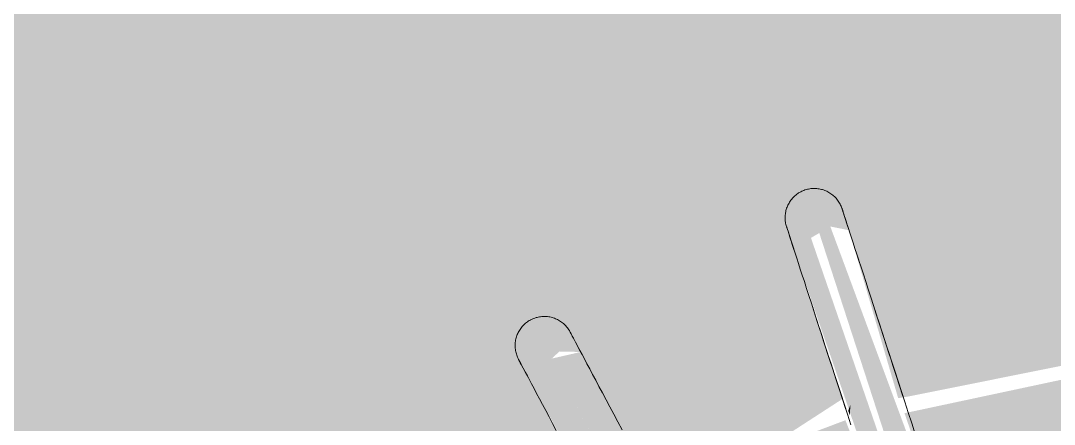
# Model space of a CAD drawing. Header units: inches. Extents: x 9594 to 15314, y -314 to 660.
# Drawn here: x 10561.693 to 10565.178, y 54.769 to 56.129 of the extents above; entities that cross this region are included whole.
import ezdxf

# ---------------------------------------------------------------- set-up
doc = ezdxf.new("R2010")
doc.units = ezdxf.units.IN
doc.header["$MEASUREMENT"] = 0
for name, color, linetype, lineweight in [('0-1', 7, 'Continuous', 5), ('0-2', 7, 'Continuous', 9), ('A-GENM-1', 11, 'Continuous', 9), ('A-GENM-2', 7, 'Continuous', 9), ('Q-CASE-2', 253, 'Continuous', 9)]:
    doc.layers.add(name, color=color, linetype=linetype, lineweight=lineweight)

# ---------------------------------------------------------------- blocks, each defined once
blk = doc.blocks.new('kitchen_faucet_14143 - kitchen_faucet_14143-2440469-BUILDING SECTION - EAST_WEST - LOOKING SOUTH2')
at = {"layer": 'A-GENM-1'}
for points in [[(10564.9437, 53.6963), (10565.0275, 53.72), (10564.8808, 54.2009), (10564.4229, 55.4358), (10564.3826, 55.4232), (10564.9166, 53.7798)], [(10564.8621, 53.6663), (10564.9437, 53.6963), (10564.3505, 55.4182), (10564.2989, 55.3624), (10564.7475, 54.0584), (10564.8601, 53.6708)], [(10564.2566, 53.3479), (10564.3318, 53.3917), (10563.4685, 55.0154), (10563.4075, 54.9205), (10564.0778, 53.7083), (10564.2369, 53.378)], [(10564.3318, 53.3917), (10564.4102, 53.4296), (10564.1634, 53.9123), (10563.5813, 55.0129), (10563.4819, 54.9902), (10564.2525, 53.5409)], [(10564.4889, 54.8007), (10564.4908, 54.836), (10564.4833, 54.8142)]]:
    blk.add_hatch(color=256, dxfattribs=at).paths.add_polyline_path(points, flags=0)
h = blk.add_hatch(color=256, dxfattribs=at)
h.paths.add_polyline_path([(10561.836, 50.5669), (10562.4078, 50.5757), (10562.4064, 50.7867), (10561.9801, 50.9824), (10561.8901, 51.0319), (10561.8595, 50.7694)], flags=0)
h.paths.add_polyline_path([(10569.0158, 50.5669), (10569.2064, 50.5669), (10569.15, 50.6924), (10568.9477, 50.5669)], flags=0)
h.paths.add_polyline_path([(10568.6668, 50.6344), (10569.1589, 50.929), (10569.0891, 51.1587), (10568.6428, 50.8662), (10568.6586, 50.7134)], flags=0)
h.paths.add_polyline_path([(10562.4717, 50.9579), (10562.4992, 51.3786), (10562.0626, 51.5646), (10561.9635, 51.6157), (10561.9442, 51.1697), (10562.4669, 50.9601)], flags=0)
h.paths.add_polyline_path([(10568.6172, 51.1122), (10569.1005, 51.3744), (10569.0211, 51.7117), (10568.5796, 51.4742), (10568.6107, 51.1749)], flags=0)
h.paths.add_polyline_path([(10562.5601, 51.5511), (10562.6104, 51.99), (10562.1191, 52.1947), (10561.9834, 51.7676), (10562.2271, 51.6851), (10562.5599, 51.5512)], flags=0)
h.paths.add_polyline_path([(10568.5466, 51.6639), (10569.0288, 51.9208), (10568.8794, 52.2064), (10568.4388, 51.958), (10568.5427, 51.6746)], flags=0)
h.paths.add_polyline_path([(10562.7262, 52.1384), (10562.877, 52.4777), (10562.3837, 52.7265), (10562.3519, 52.7462), (10562.2332, 52.369), (10562.6704, 52.1676)], flags=0)
h.paths.add_polyline_path([(10568.3725, 52.1387), (10568.7679, 52.3345), (10568.832, 52.3871), (10568.5812, 52.8845), (10568.2028, 52.6015), (10568.3724, 52.1388)], flags=0)
h.paths.add_polyline_path([(10562.962, 52.632), (10563.1058, 52.9996), (10563.1658, 53.0622), (10562.7124, 53.378), (10562.481, 53.0523), (10562.414, 52.8934), (10562.9384, 52.6437)], flags=0)
h.paths.add_polyline_path([(10568.0762, 52.8177), (10568.5277, 53.1083), (10568.5114, 53.1468), (10568.251, 53.3968), (10567.9355, 53.0583), (10568.0725, 52.824)], flags=0)
h.paths.add_polyline_path([(10563.288, 53.1851), (10563.4918, 53.4323), (10563.0548, 53.7915), (10562.877, 53.5124), (10563.2428, 53.221)], flags=0)
h.paths.add_polyline_path([(10567.7896, 53.245), (10567.7934, 53.2486), (10567.8123, 53.2666), (10568.1717, 53.557), (10567.7572, 54.0392), (10567.4477, 53.5918), (10567.7532, 53.2819)], flags=0)
h.paths.add_polyline_path([(10563.6311, 53.5304), (10563.9564, 53.9206), (10563.6589, 54.3277), (10563.26, 54.0392), (10563.2232, 53.9468), (10563.6138, 53.548)], flags=0)
h.paths.add_polyline_path([(10567.253, 53.7536), (10567.5823, 54.1992), (10567.1045, 54.4445), (10566.8824, 54.0221), (10567.0581, 53.8983), (10567.2059, 53.7886)], flags=0)
h.paths.add_polyline_path([(10564.1333, 53.9676), (10564.6941, 54.2145), (10564.474, 54.7829), (10564.2787, 54.7091), (10563.8653, 54.4493), (10564.1327, 53.9688)], flags=0)
h.paths.add_polyline_path([(10566.6504, 54.1242), (10566.9193, 54.6072), (10566.566, 54.7815), (10566.258, 54.7957), (10566.1966, 54.3239), (10566.6211, 54.1371)], flags=0)
h.paths.add_polyline_path([(10564.8528, 54.2844), (10565.0289, 54.3619), (10565.3487, 54.3813), (10565.3382, 54.9483), (10564.6731, 54.8066), (10564.8437, 54.3114)], flags=0)
h.paths.add_polyline_path([(10566.0045, 54.3619), (10565.9793, 54.3767), (10566.0084, 54.4009), (10566.0237, 54.8852), (10565.5225, 54.9803), (10565.5697, 54.3619), (10565.9965, 54.3619)], flags=0)
at = {"layer": 'A-GENM-2'}
blk.add_line((10563.6261, 54.9285), (10563.6369, 54.9083), dxfattribs=at)
at = {"layer": 'A-GENM-2', "flags": 128}
for points in [[(10564.3385, 55.559), (10564.3423, 55.5602), (10564.3461, 55.5612), (10564.3499, 55.562), (10564.3538, 55.5627), (10564.3577, 55.5632), (10564.3616, 55.5636), (10564.3656, 55.5638), (10564.3695, 55.5639), (10564.3734, 55.5638), (10564.3774, 55.5635), (10564.3813, 55.5631), (10564.3852, 55.5625), (10564.389, 55.5618), (10564.3929, 55.5609), (10564.3967, 55.5599), (10564.4004, 55.5587), (10564.4041, 55.5573), (10564.4078, 55.5559), (10564.4114, 55.5542), (10564.4149, 55.5525), (10564.4183, 55.5506), (10564.4217, 55.5485), (10564.425, 55.5463), (10564.4282, 55.544), (10564.4313, 55.5416), (10564.4342, 55.5391), (10564.4371, 55.5364), (10564.4399, 55.5336), (10564.4426, 55.5307), (10564.4451, 55.5277), (10564.4476, 55.5246), (10564.4499, 55.5214), (10564.452, 55.5181), (10564.4541, 55.5148), (10564.456, 55.5113), (10564.4578, 55.5078), (10564.4594, 55.5042), (10564.4609, 55.5006), (10564.4622, 55.4969), (10564.4625, 55.4959)], [(10564.2753, 55.435), (10564.2742, 55.4388), (10564.2732, 55.4426), (10564.2723, 55.4464), (10564.2717, 55.4503), (10564.2711, 55.4542), (10564.2708, 55.4581), (10564.2706, 55.4621), (10564.2705, 55.466), (10564.2706, 55.4699), (10564.2709, 55.4739), (10564.2713, 55.4778), (10564.2718, 55.4817), (10564.2726, 55.4856), (10564.2735, 55.4894), (10564.2745, 55.4932), (10564.2757, 55.4969), (10564.277, 55.5006), (10564.2785, 55.5043), (10564.2801, 55.5079), (10564.2819, 55.5114), (10564.2838, 55.5148), (10564.2858, 55.5182), (10564.288, 55.5215), (10564.2903, 55.5247), (10564.2927, 55.5278), (10564.2953, 55.5308), (10564.298, 55.5337), (10564.3008, 55.5364), (10564.3037, 55.5391), (10564.3067, 55.5417), (10564.3097, 55.5441), (10564.3129, 55.5464), (10564.3162, 55.5486), (10564.3196, 55.5506), (10564.323, 55.5525), (10564.3266, 55.5543), (10564.3301, 55.5559), (10564.3338, 55.5574), (10564.3375, 55.5587), (10564.3385, 55.559)], [(10564.4625, 55.4959), (10564.4628, 55.4951), (10564.4635, 55.4929), (10564.4647, 55.4891), (10564.4664, 55.4839), (10564.4686, 55.4772), (10564.4712, 55.469), (10564.4744, 55.4594), (10564.478, 55.4483), (10564.482, 55.4358), (10564.4865, 55.422)], [(10564.7095, 54.7358), (10564.6976, 54.7725), (10564.6858, 54.8087), (10564.6741, 54.8446), (10564.6626, 54.8801), (10564.6513, 54.915), (10564.6401, 54.9493), (10564.6291, 54.983), (10564.6184, 55.0161), (10564.6079, 55.0484), (10564.5977, 55.08), (10564.5877, 55.1107), (10564.578, 55.1405), (10564.5686, 55.1694), (10564.5595, 55.1973), (10564.5508, 55.2242), (10564.5424, 55.25), (10564.5344, 55.2748), (10564.5267, 55.2984), (10564.5194, 55.3208), (10564.5125, 55.342), (10564.5061, 55.3619), (10564.5, 55.3805), (10564.4944, 55.3979), (10564.4892, 55.4139), (10564.4844, 55.4285), (10564.4801, 55.4418), (10564.4763, 55.4536), (10564.4729, 55.464), (10564.47, 55.473), (10564.4675, 55.4805), (10564.4656, 55.4865), (10564.4641, 55.491), (10564.4631, 55.4941), (10564.4626, 55.4956), (10564.4625, 55.4959)], [(10564.3019, 55.3531), (10564.2972, 55.3677), (10564.2929, 55.3809), (10564.289, 55.3928), (10564.2857, 55.4032), (10564.2827, 55.4121), (10564.2803, 55.4196), (10564.2784, 55.4257), (10564.2769, 55.4302), (10564.2759, 55.4332), (10564.2754, 55.4348), (10564.2753, 55.435)], [(10564.2753, 55.435), (10564.2756, 55.4343), (10564.2763, 55.432), (10564.2775, 55.4283), (10564.2792, 55.4231), (10564.2814, 55.4164), (10564.284, 55.4082), (10564.2872, 55.3986), (10564.2908, 55.3875), (10564.2948, 55.375), (10564.2993, 55.3611), (10564.3043, 55.3459), (10564.3097, 55.3292), (10564.3155, 55.3113), (10564.3218, 55.292), (10564.3284, 55.2715), (10564.3355, 55.2498), (10564.343, 55.2268), (10564.3508, 55.2027), (10564.359, 55.1774), (10564.3676, 55.1511), (10564.3765, 55.1237), (10564.3857, 55.0954), (10564.3952, 55.066), (10564.405, 55.0358), (10564.4151, 55.0047), (10564.4255, 54.9728), (10564.4361, 54.9401), (10564.4469, 54.9068), (10564.458, 54.8728), (10564.4692, 54.8381), (10564.4807, 54.803), (10564.4923, 54.7673)], [(10564.509, 55.3529), (10564.5157, 55.3324), (10564.5227, 55.3106)], [(10564.4754, 54.8192), (10564.4641, 54.8541), (10564.4529, 54.8885), (10564.4419, 54.9222), (10564.4312, 54.9553), (10564.4207, 54.9876), (10564.4104, 55.0191), (10564.4005, 55.0498), (10564.3908, 55.0797), (10564.3814, 55.1085), (10564.3723, 55.1365), (10564.3636, 55.1634)], [(10564.5729, 55.1562), (10564.5824, 55.1269), (10564.5922, 55.0966), (10564.6023, 55.0655), (10564.6127, 55.0336), (10564.6233, 55.001), (10564.6342, 54.9676), (10564.6452, 54.9336), (10564.6565, 54.899), (10564.6679, 54.8638)], [(10563.3716, 54.9879), (10563.3699, 54.9914), (10563.3682, 54.995), (10563.3667, 54.9987), (10563.3654, 55.0024), (10563.3642, 55.0061), (10563.3631, 55.0099), (10563.3622, 55.0137), (10563.3615, 55.0176), (10563.3609, 55.0215), (10563.3605, 55.0254), (10563.3602, 55.0293), (10563.3601, 55.0333), (10563.3602, 55.0372), (10563.3604, 55.0411), (10563.3607, 55.0451), (10563.3612, 55.049), (10563.3619, 55.0528), (10563.3627, 55.0567), (10563.3637, 55.0605), (10563.3648, 55.0643), (10563.3661, 55.068), (10563.3675, 55.0717), (10563.3691, 55.0753), (10563.3708, 55.0788), (10563.3727, 55.0823), (10563.3747, 55.0857), (10563.3768, 55.089), (10563.3791, 55.0922), (10563.3815, 55.0953), (10563.384, 55.0984), (10563.3866, 55.1013), (10563.3893, 55.1041), (10563.3922, 55.1068), (10563.3952, 55.1094), (10563.3982, 55.1119), (10563.4014, 55.1143), (10563.4046, 55.1165), (10563.408, 55.1186), (10563.4114, 55.1205), (10563.4123, 55.121)], [(10563.4123, 55.121), (10563.4158, 55.1228), (10563.4194, 55.1244), (10563.4231, 55.1259), (10563.4268, 55.1273), (10563.4305, 55.1285), (10563.4343, 55.1295), (10563.4381, 55.1304), (10563.442, 55.1312), (10563.4459, 55.1317), (10563.4498, 55.1322), (10563.4537, 55.1324), (10563.4577, 55.1325), (10563.4616, 55.1325), (10563.4655, 55.1323), (10563.4695, 55.1319), (10563.4734, 55.1314), (10563.4772, 55.1308), (10563.4811, 55.1299), (10563.4849, 55.129), (10563.4887, 55.1278), (10563.4924, 55.1265), (10563.4961, 55.1251), (10563.4997, 55.1235), (10563.5032, 55.1218), (10563.5067, 55.12), (10563.5101, 55.118), (10563.5134, 55.1158), (10563.5166, 55.1136), (10563.5198, 55.1112), (10563.5228, 55.1087), (10563.5257, 55.1061), (10563.5285, 55.1033), (10563.5313, 55.1005), (10563.5338, 55.0975), (10563.5363, 55.0944), (10563.5387, 55.0913), (10563.5409, 55.088), (10563.543, 55.0847), (10563.5449, 55.0813), (10563.5454, 55.0803)], [(10563.5454, 55.0803), (10563.5458, 55.0796), (10563.5469, 55.0776), (10563.5488, 55.0741), (10563.5513, 55.0692), (10563.5546, 55.063), (10563.5587, 55.0554), (10563.5634, 55.0465), (10563.5689, 55.0362), (10563.5751, 55.0246), (10563.5819, 55.0117)], [(10563.7209, 54.7504), (10563.7066, 54.7772), (10563.6928, 54.8032), (10563.6795, 54.8281), (10563.6668, 54.8521), (10563.6546, 54.8751), (10563.6429, 54.897), (10563.6319, 54.9178), (10563.6214, 54.9375), (10563.6116, 54.956), (10563.6024, 54.9733), (10563.5938, 54.9894), (10563.5859, 55.0042), (10563.5787, 55.0178), (10563.5721, 55.0301), (10563.5663, 55.0411), (10563.5612, 55.0508), (10563.5567, 55.0591), (10563.553, 55.066), (10563.5501, 55.0716), (10563.5478, 55.0759), (10563.5463, 55.0787), (10563.5455, 55.0801), (10563.5454, 55.0803)], [(10563.4121, 54.9118), (10563.4049, 54.9254), (10563.3983, 54.9377), (10563.3925, 54.9487), (10563.3873, 54.9584), (10563.3829, 54.9667), (10563.3792, 54.9736), (10563.3763, 54.9792), (10563.374, 54.9834), (10563.3725, 54.9863), (10563.3717, 54.9877), (10563.3716, 54.9879)], [(10563.3716, 54.9879), (10563.372, 54.9872), (10563.3731, 54.9851), (10563.375, 54.9817), (10563.3775, 54.9768), (10563.3808, 54.9706), (10563.3849, 54.963), (10563.3896, 54.9541), (10563.3951, 54.9438), (10563.4013, 54.9322), (10563.4081, 54.9193), (10563.4156, 54.9051), (10563.4238, 54.8897), (10563.4327, 54.873), (10563.4422, 54.8552), (10563.4523, 54.8361), (10563.4631, 54.8159), (10563.4744, 54.7946), (10563.4863, 54.7722), (10563.4988, 54.7488)]]:
    blk.add_lwpolyline(points, dxfattribs=at)
blk = doc.blocks.new('300 Series Wall Hung Cabinet_302 - 30_ X 36_-V86-BUILDING SECTION - EAST_WEST - LOOKING SOUTH2')
at = {"layer": 'Q-CASE-2'}
h = blk.add_hatch(color=256, dxfattribs=at)
h.paths.add_polyline_path([(10555.7894, 54), (10562.8818, 54.0392), (10562.6788, 54.2451), (10562.5995, 54.378), (10562.6183, 54.4407), (10562.7274, 54.4693), (10563.1176, 54.0392), (10563.2275, 54), (10563.4208, 54.1839), (10563.688, 54.4068), (10563.4075, 54.9205), (10563.5094, 55.0145), (10563.5813, 55.0129), (10563.8282, 54.5068), (10563.8938, 54.4855), (10564.466, 54.856), (10564.2989, 55.3624), (10564.4229, 55.4358), (10564.486, 55.4232), (10564.6518, 54.8572), (10564.6908, 54.8637), (10565.3492, 54.9958), (10565.3596, 55.5832), (10565.4556, 55.6342), (10565.549, 55.5471), (10565.5209, 55.0059), (10565.5344, 54.9809), (10566.1002, 54.9541), (10566.2058, 55.5956), (10566.3125, 55.6321), (10566.3954, 55.5465), (10566.2792, 55.014), (10566.295, 54.8836), (10567.0424, 54.6671), (10567.3996, 55.1472), (10567.5113, 55.1313), (10567.556, 55.0278), (10567.1932, 54.5836), (10567.1836, 54.5231), (10567.5863, 54.2457), (10567.6617, 54.1949), (10568.1074, 54.6736), (10568.2165, 54.6449), (10568.2489, 54.5369), (10567.8288, 54.1271), (10567.8036, 54.0392), (10567.8922, 54), (10570.6644, 54), (10570.6644, 90), (10555.7894, 90), (10555.7894, 55.4261)], flags=0)
h.paths.add_polyline_path([(10566.867, 54), (10566.837, 54.042), (10566.7891, 54.0278), (10566.7891, 54)], flags=0)
h.paths.add_polyline_path([(10565.906, 54), (10565.9242, 54.0392), (10565.9552, 54.3619), (10565.5217, 54.337), (10565.5207, 54), (10565.5681, 54)], flags=0)
h.paths.add_polyline_path([(10564.2354, 54), (10564.7294, 54.0392), (10564.6632, 54.2009), (10564.2068, 54)], flags=0)
h.paths.add_polyline_path([(10566.5293, 54), (10566.5952, 54.1485), (10566.165, 54.292), (10566.1482, 54), (10566.4884, 54)], flags=0)
h.paths.add_polyline_path([(10564.9581, 54), (10565.3253, 54.0392), (10565.3183, 54.3619), (10565.0289, 54.3619), (10564.858, 54.269), (10564.9531, 54)], flags=0)
h.paths.add_polyline_path([(10565.9965, 54.3747), (10565.9552, 54.3799), (10565.9793, 54.3767)], flags=0)
h.paths.add_polyline_path([(10568.5394, 56), (10568.5394, 59.7485), (10569.0278, 59.7485), (10569.0278, 56)], flags=0)
blk = doc.blocks.new('CTR - 1st Phase - Unit Layouts_rvt-1-BUILDING SECTION - EAST_WEST - LOOKING SOUTH2')
at = {"layer": '0-2'}
for name in ['300 Series Wall Hung Cabinet_302 - 30_ X 36_-V86-BUILDING SECTION - EAST_WEST - LOOKING SOUTH2', 'kitchen_faucet_14143 - kitchen_faucet_14143-2440469-BUILDING SECTION - EAST_WEST - LOOKING SOUTH2']:
    blk.add_blockref(name, (0, 0), dxfattribs=at)

msp = doc.modelspace()

# ---------------------------------------------------------------- block references
at = {"layer": '0-1'}
msp.add_blockref('CTR - 1st Phase - Unit Layouts_rvt-1-BUILDING SECTION - EAST_WEST - LOOKING SOUTH2', (0, 0), dxfattribs=at)

doc.saveas('drawing.dxf')
